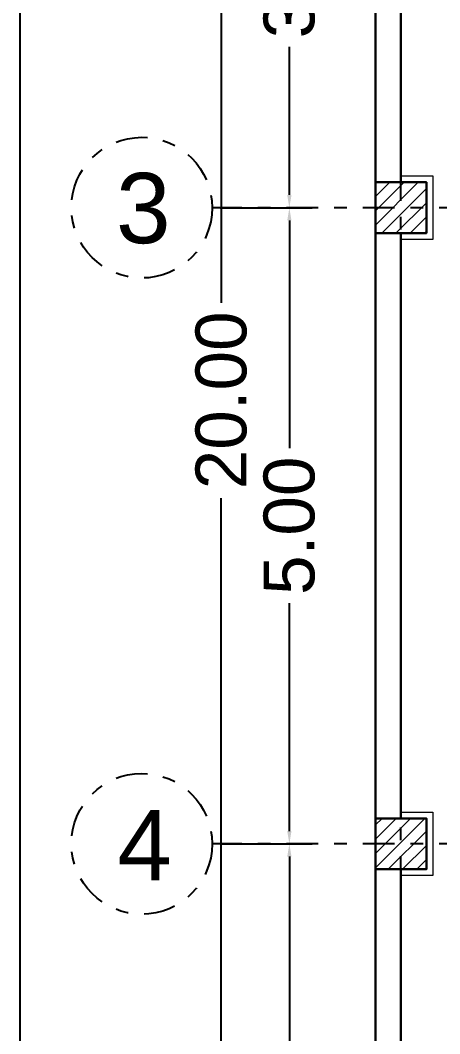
# Model space of a CAD drawing. Header units: millimetres. Extents: x 3348.1 to 3362.1, y 2027.4 to 2066.8.
# Drawn here: x 3348.07 to 3351.37, y 2048.35 to 2056.31 of the extents above; entities that cross this region are included whole.
import ezdxf

# ---------------------------------------------------------------- set-up
doc = ezdxf.new("R2010")
doc.units = ezdxf.units.MM
doc.linetypes.add('DASHDOT2', pattern=[0.5, 0.25, -0.125, 0, -0.125])
doc.layers.add('Axe Parking', color=7, linetype='Continuous')
doc.styles.get("Standard").update_dxf_attribs({"font": 'arial.ttf'})
doc.dimstyles.new('Standard1', dxfattribs={"dimtxt": 0.4, "dimasz": 0.1, "dimexe": 0.18, "dimexo": 0.0625, "dimgap": 0.09, "dimtad": 0, "dimzin": 0, "dimdsep": 46, "dimtxsty": 'Standard', "dimcen": 0.09, "dimclrd": 1, "dimclre": 1, "dimclrt": 18, "dimadec": 0, "dimazin": 0, "dimtfac": 1, "dimtofl": 0, "dimtmove": 0, "dimatfit": 3, "dimfxl": 1, "dimtfillclr": 7, "dimtolj": 1, "dimtzin": 0, "dimarcsym": 0})

# ---------------------------------------------------------------- blocks, each defined once
blk = doc.blocks.new('*D11')
at = {"layer": 'Axe Parking', "color": 1, "lineweight": -2, "transparency": 16777216}
for p, q in [((3350.2487, 2058.5895), (3350.3662, 2058.5895)), ((3350.1862, 2058.4895), (3350.1862, 2057.3257)), ((3350.1862, 2054.9401), (3350.1862, 2056.1039)), ((3349.6419, 2054.8401), (3350.3662, 2054.8401))]:
    blk.add_line(p, q, dxfattribs=at)
at = {"layer": 'Axe Parking', "color": 1, "lineweight": 30, "transparency": 16777216}
for points in [[(3350.1696, 2058.4895), (3350.2029, 2058.4895), (3350.1862, 2058.5895)], [(3350.1696, 2054.9401), (3350.2029, 2054.9401), (3350.1862, 2054.8401)]]:
    blk.add_solid(points, dxfattribs=at)
at = {"layer": 'Defpoints', "color": 0, "lineweight": 30, "transparency": 16777216}
for p in [(3350.1862, 2058.5895), (3349.5794, 2054.8401), (3350.1862, 2054.8401)]:
    blk.add_point(p, dxfattribs=at)
at = {"layer": 'Axe Parking', "color": 18, "transparency": 16777216, "insert": (3350.1862, 2056.7148), "char_height": 0.4, "attachment_point": 5, "rotation": 90}
blk.add_mtext('\\A1;3.75', dxfattribs=at)
blk = doc.blocks.new('*D12')
at = {"layer": 'Axe Parking', "color": 1, "lineweight": -2, "transparency": 16777216}
for p, q in [((3350.2487, 2054.8401), (3350.3662, 2054.8401)), ((3350.1862, 2054.7401), (3350.1862, 2052.9489)), ((3350.1862, 2049.9401), (3350.1862, 2051.7313)), ((3349.6419, 2049.8401), (3350.3662, 2049.8401))]:
    blk.add_line(p, q, dxfattribs=at)
at = {"layer": 'Axe Parking', "color": 1, "lineweight": 30, "transparency": 16777216}
for points in [[(3350.1696, 2054.7401), (3350.2029, 2054.7401), (3350.1862, 2054.8401)], [(3350.1696, 2049.9401), (3350.2029, 2049.9401), (3350.1862, 2049.8401)]]:
    blk.add_solid(points, dxfattribs=at)
at = {"layer": 'Defpoints', "color": 0, "lineweight": 30, "transparency": 16777216}
for p in [(3350.1862, 2054.8401), (3349.5794, 2049.8401), (3350.1862, 2049.8401)]:
    blk.add_point(p, dxfattribs=at)
at = {"layer": 'Axe Parking', "color": 18, "transparency": 16777216, "insert": (3350.1862, 2052.3401), "char_height": 0.4, "attachment_point": 5, "rotation": 90}
blk.add_mtext('\\A1;5.00', dxfattribs=at)
blk = doc.blocks.new('*D13')
at = {"layer": 'Axe Parking', "color": 1, "lineweight": -2, "transparency": 16777216}
for p, q in [((3350.2487, 2049.8401), (3350.3662, 2049.8401)), ((3350.1862, 2049.7401), (3350.1862, 2047.6777)), ((3350.1862, 2044.3934), (3350.1862, 2046.4557)), ((3349.6419, 2044.2934), (3350.3662, 2044.2934))]:
    blk.add_line(p, q, dxfattribs=at)
at = {"layer": 'Axe Parking', "color": 1, "lineweight": 30, "transparency": 16777216}
for points in [[(3350.1696, 2049.7401), (3350.2029, 2049.7401), (3350.1862, 2049.8401)], [(3350.1696, 2044.3934), (3350.2029, 2044.3934), (3350.1862, 2044.2934)]]:
    blk.add_solid(points, dxfattribs=at)
at = {"layer": 'Defpoints', "color": 0, "lineweight": 30, "transparency": 16777216}
for p in [(3350.1862, 2049.8401), (3349.5794, 2044.2934), (3350.1862, 2044.2934)]:
    blk.add_point(p, dxfattribs=at)
at = {"layer": 'Axe Parking', "color": 18, "transparency": 16777216, "insert": (3350.1862, 2047.0667), "char_height": 0.4, "attachment_point": 5, "rotation": 90}
blk.add_mtext('\\A1;5.55', dxfattribs=at)
blk = doc.blocks.new('*D7')
at = {"layer": 'Axe Parking', "color": 1, "lineweight": -2, "transparency": 16777216}
for p, q in [((3349.9256, 2064.0933), (3349.4714, 2064.0933)), ((3349.6514, 2063.9933), (3349.6514, 2054.0933)), ((3349.6514, 2044.1933), (3349.6514, 2052.5581)), ((3350.5049, 2044.0933), (3349.4714, 2044.0933))]:
    blk.add_line(p, q, dxfattribs=at)
at = {"layer": 'Axe Parking', "color": 1, "transparency": 16777216}
for points in [[(3349.6347, 2063.9933), (3349.668, 2063.9933), (3349.6514, 2064.0933)], [(3349.6347, 2044.1933), (3349.668, 2044.1933), (3349.6514, 2044.0933)]]:
    blk.add_solid(points, dxfattribs=at)
at = {"layer": 'Defpoints', "color": 0, "transparency": 16777216}
for p in [(3349.6514, 2064.0933), (3349.9881, 2064.0933), (3350.5674, 2044.0933)]:
    blk.add_point(p, dxfattribs=at)
at = {"layer": 'Axe Parking', "color": 18, "transparency": 16777216, "insert": (3349.6514, 2053.3257), "char_height": 0.4, "attachment_point": 5, "rotation": 90}
blk.add_mtext('\\A1;20.00', dxfattribs=at)

msp = doc.modelspace()

# ---------------------------------------------------------------- hatches: boundary and pattern name
at = {"lineweight": 9}
h = msp.add_hatch(dxfattribs=at)
h.set_pattern_fill('ANSI31', color=256, scale=0.025)
h.set_pattern_definition([(45, (-102.33273, 37.78734), (-0.0561266008, 0.0561266008), [])])
h.paths.add_polyline_path([(3351.2636, 2063.6934), (3351.2636, 2064.0934), (3350.8636, 2064.0934), (3350.8636, 2063.6934)])
h.paths.add_polyline_path([(3357.8619, 2063.6934), (3357.8619, 2064.0934), (3357.4619, 2064.0934), (3357.4619, 2063.6934)])
h.paths.add_polyline_path([(3360.8136, 2064.0934), (3360.4136, 2064.0934), (3360.4136, 2063.6934), (3360.8136, 2063.6934)])
h.paths.add_polyline_path([(3360.8136, 2058.7901), (3360.4141, 2058.7901), (3360.4141, 2058.3901), (3360.8136, 2058.3901)])
h.paths.add_polyline_path([(3357.8536, 2058.3901), (3358.2536, 2058.3901), (3358.2536, 2058.7901), (3357.8536, 2058.7901)])
h.paths.add_polyline_path([(3351.2636, 2058.3901), (3351.2636, 2058.7901), (3350.8636, 2058.7901), (3350.8636, 2058.3901)])
h.paths.add_polyline_path([(3351.2636, 2054.6401), (3351.2636, 2055.0401), (3350.8636, 2055.0401), (3350.8636, 2054.6401)])
h.paths.add_polyline_path([(3358.2536, 2055.0401), (3357.8536, 2055.0401), (3357.8536, 2054.6401), (3358.2536, 2054.6401)])
h.paths.add_polyline_path([(3360.8136, 2054.6401), (3360.8136, 2055.0401), (3360.4136, 2055.0401), (3360.4136, 2054.6401)])
h.paths.add_polyline_path([(3351.2636, 2049.6401), (3351.2636, 2050.0401), (3350.8636, 2050.0401), (3350.8636, 2049.6401)])
h.paths.add_polyline_path([(3357.8536, 2050.0401), (3357.8536, 2049.6401), (3358.2536, 2049.6401), (3358.2536, 2050.0401)])
h.paths.add_polyline_path([(3360.8136, 2049.6401), (3360.8136, 2050.0401), (3360.4143, 2050.0401), (3360.4143, 2049.6401)])
h.paths.add_polyline_path([(3350.8636, 2044.0934), (3351.2636, 2044.0934), (3351.2636, 2044.4934), (3350.8636, 2044.4934)])
h.paths.add_polyline_path([(3358.2536, 2044.4934), (3357.8536, 2044.4934), (3357.8536, 2044.0934), (3358.2536, 2044.0934)])
h.paths.add_polyline_path([(3360.8136, 2044.4934), (3360.4136, 2044.4934), (3360.4136, 2044.0934), (3360.8136, 2044.0934)])

# ---------------------------------------------------------------- linework, layer by layer
at = {"lineweight": 30}
for p, q in [((3350.8636, 2063.8934), (3350.8636, 2044.0934)), ((3351.0635, 2057.4026), (3351.0635, 2055.0401)), ((3351.0635, 2054.6401), (3351.0635, 2050.0401)), ((3351.0635, 2049.6401), (3351.0635, 2044.4934)), ((3351.0635, 2049.4401), (3351.0635, 2048.3551))]:
    msp.add_line(p, q, dxfattribs=at)
msp.add_lwpolyline([(3348.0714, 2066.8257), (3362.1041, 2066.8257), (3362.1041, 2033.4664), (3348.0714, 2033.4664)], close=True)
at = {"lineweight": 30, "ltscale": 2}
for points in [[(3350.8636, 2055.0401), (3351.2636, 2055.0401), (3351.2636, 2054.6401), (3350.8636, 2054.6401)], [(3350.8636, 2050.0401), (3351.2636, 2050.0401), (3351.2636, 2049.6401), (3350.8636, 2049.6401)]]:
    msp.add_lwpolyline(points, close=True, dxfattribs=at)
at = {"lineweight": 9, "ltscale": 2}
for points in [[(3351.0635, 2055.0901), (3351.3136, 2055.0901), (3351.3136, 2054.5901), (3351.0635, 2054.5901)], [(3351.0635, 2050.0901), (3351.3136, 2050.0901), (3351.3136, 2049.5901), (3351.0635, 2049.5901)]]:
    msp.add_lwpolyline(points, dxfattribs=at)
at = {"layer": 'Axe Parking', "linetype": 'DASHDOT2'}
for p, q in [((3351.0636, 2044.0933), (3351.0636, 2065.4803)), ((3360.6136, 2054.8401), (3349.5794, 2054.8401)), ((3360.6136, 2049.8401), (3349.5794, 2049.8401))]:
    msp.add_line(p, q, dxfattribs=at)
for centre in [(3349.0263, 2054.8401), (3349.0263, 2049.8401)]:
    msp.add_circle(centre, 0.5531, dxfattribs=at)

# ---------------------------------------------------------------- texts
for s, p in [('3', (3348.8237, 2054.561)), ('4', (3348.8336, 2049.5527))]:
    msp.add_text(s, height=0.5524, dxfattribs=at).set_placement(p)

# ---------------------------------------------------------------- dimensions: what is measured, and where the dimension line sits
at = {"layer": 'Axe Parking'}
dim = msp.add_linear_dim(base=(3349.6514, 2064.0933), p1=(3350.5674, 2044.0933), p2=(3349.9881, 2064.0933), angle=90, dimstyle='Standard1', dxfattribs=at)
dim.commit()
dim.dimension.update_dxf_attribs({"geometry": '*D7', "text_midpoint": (3349.6514, 2053.3257), "dimtype": 160})
for base, p1, p2, picture, middle in [((3350.1862, 2054.8401), (3350.1862, 2058.5895), (3349.5794, 2054.8401), '*D11', (3350.1862, 2056.7148)), ((3350.1862, 2049.8401), (3350.1862, 2054.8401), (3349.5794, 2049.8401), '*D12', (3350.1862, 2052.3401)), ((3350.1862, 2044.2934), (3350.1862, 2049.8401), (3349.5794, 2044.2934), '*D13', (3350.1862, 2047.0667))]:
    dim = msp.add_linear_dim(base=base, p1=p1, p2=p2, angle=90, dimstyle='Standard1', dxfattribs=at)
    dim.commit()
    dim.dimension.update_dxf_attribs({"geometry": picture, "text_midpoint": middle})

doc.saveas('drawing.dxf')
